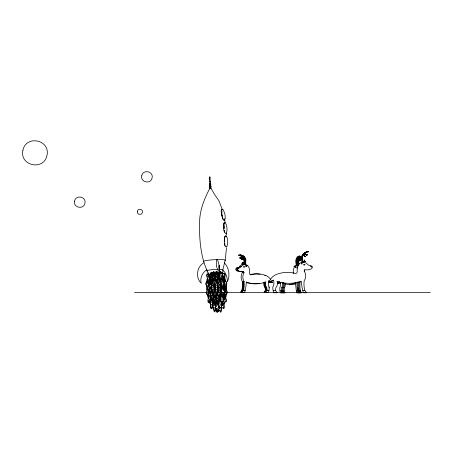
<?xml version="1.0" encoding="UTF-8"?>
<svg xmlns="http://www.w3.org/2000/svg" width="453" height="453" viewBox="0 0 453 453"><rect width="100%" height="100%" fill="white"/><g stroke="black" fill="none" stroke-linecap="round" stroke-linejoin="round"><path stroke-width="0.68" d="M222.559 305.707L222.587 301.8L226.166 296.602L225.605 295.322M222.616 298.544L222.633 295.945L212.202 272.219M223.992 288.159L224.042 281.8L218.606 276.517M217.225 259.58L216.551 259.586L216.438 267.191L216.761 267.179M225.152 232.706L224.643 232.757C223.657 229.58 222.87 225.764 224.28 222.638L224.756 222.638M224.218 228.623L224.122 224.92L223.606 224.965M245.288 261.024L245.147 264.512L245.668 264.609L245.866 259.728L245.277 259.631A5.657 4.983 -79.4 0 0 245.152 258.957M209.671 299.422L209.513 302.751L222.904 286.602L223.035 283.94M223.159 281.273L223.414 275.945M208.301 300.271L208.199 302.349L223.471 301.415L223.816 294.478M208.369 298.884L208.437 297.496M224.025 290.322L224.852 273.68L222.768 273.81M216.302 273.703L216.364 272.61L218.669 272.61L218.414 273.708M221.336 210.458A5.623 1.416 78.3 0 1 221.511 209.716L221.794 209.32L221.387 209.665L221.149 211.443L221.676 215.537L222.944 219.156L223.448 219.048M224.212 220.175L224.716 220.073C225.911 216.602 224.83 211.987 222.548 209.139M297.615 264.728L297.898 260.605A5.572 3.431 -83.6 0 1 301.545 256.109L301.783 256.121M298.527 264.139L298.623 262.763M304.382 260.062L304.371 260.169A1.84 1.812 -6.1 0 1 303.708 261.591L303.697 261.483A1.84 1.812 -6.1 0 0 304.371 260.079L304.382 260.186A1.84 1.84 0 0 1 303.697 261.591L303.708 261.483A1.84 1.84 0 0 0 304.382 260.062L304.382 261.511M226.472 248.153L225.237 260.169L222.808 269.795L222.927 271.959M208.493 295.667L207.87 301.29L210.622 303.521M208.646 294.263L209.348 287.938M209.813 283.72L210.277 279.507M210.435 278.097L211.053 272.474M213.437 271.222L209.864 303.555L211.591 304.71M212.553 306.285L216.438 271.143M219.263 275.333L215.537 309.071L215.005 307.853M219.495 273.227L219.654 271.817M218.98 305.86L218.357 311.483L216.63 309.331M219.133 304.456L219.603 300.237M219.756 298.833L221.698 281.262M221.851 279.858L222.474 274.235L220.311 271.545M221.528 307.774L221.064 311.987L218.318 309.761M224.558 280.362L225.175 274.739L221.879 272.066M225.526 236.2L225.016 236.217L224.711 236.942L224.258 240.651L224.648 244.818L224.937 245.86L225.452 245.843M245.668 264.609L244.869 264.122A15.736 13.867 -79.4 0 0 244.994 259.846A4.009 3.533 -79.4 0 0 244.416 258.074M217.434 273.686L217.599 272.587M244.796 264.507L244.869 264.122M243.425 257.066A1.002 0.883 -79.4 0 1 243.731 257.933A1.869 1.648 -79.4 0 1 242.44 259.597L242.961 259.699A3.228 2.843 -79.4 0 0 244.846 258.034A4.009 3.533 -79.4 0 1 245.515 259.948A15.736 13.867 -79.4 0 1 245.384 264.224L245.322 264.609A10.713 9.394 -79.4 0 1 243.187 263.94L242.655 263.844A10.713 9.394 -79.4 0 0 244.433 264.439M223.589 296.568L224.586 291.33L218.38 277.225M207.989 293.136L207.48 295.798L222.757 294.858L223.267 292.202M224.161 287.547L225.056 282.893M225.317 281.568L225.571 280.237M206.596 292.366L206.302 293.725L214.705 301.896M222.463 302.021L221.132 308.142L215.696 302.853M223.499 297.264L226.749 282.304L224.275 279.903M269.654 281.262A20.538 18.165 90 0 0 268.748 280.894L268.504 281.964A6.365 5.629 -90 0 0 269.246 287.179A16.574 14.666 -90 0 1 269.059 289.818L268.504 292.395L264.105 292.395A4.819 4.264 90 0 1 265.35 290.441A3.092 2.735 -90 0 1 265.662 290.333M220.792 304.229L221.109 302.864L214.677 271.845M226.257 233.606C227.565 230.198 227.23 225.532 225.147 222.514L224.28 222.638L224.105 223.159M210.028 188.499L210.979 188.386L209.745 176.976L209.28 177.168M207.248 289.105L206.149 292.462L208.137 295.996M207.91 287.089L209.014 283.725M210.113 280.367L210.996 277.678M216.075 271.324L207.701 296.862L209.337 299.105M209.875 302.106L219.133 273.884M224.909 280.515L225.351 279.173L222.078 274.688M215.826 308.601L214.722 311.958L213.352 307.53M216.483 306.585L218.907 299.19M219.348 297.848L224.201 283.063L222.633 278M218.306 309.778L217.429 312.468L215.77 309.524M225.362 288.272L226.902 283.567L222.259 275.333M207.485 285.135L206.557 287.604L221.387 302.021L222.315 299.546M223.476 296.46L225.566 290.9M226.03 289.66L226.494 288.425L225.503 287.462M226.896 246.613C227.989 243.233 228.176 238.924 226.257 235.837L225.883 235.832M210.033 187.859C204.235 198.975 199.439 210.594 199.586 223.42C199.275 239.461 200.617 255.945 207.1 270.803M207.231 281.081L205.758 284.195L206.885 286.76M219.943 307.406L217.887 311.766L216.477 308.561M221.704 303.669L222.587 301.8L220.588 312.27L219.745 310.35M223.471 299.931L227.293 291.84L225.317 287.349M217.604 311.052L216.93 312.242L216.5 310.175M221.67 303.895L223.697 300.322L222.553 294.807M208.471 277.117L206.879 279.427L219.009 307.004L220.6 304.693M224.337 220.232L224.62 219.835L224.999 221.789M207.134 281.307L205.798 282.921L206.806 286.211M208.029 280.231L210.707 276.998M212.049 275.384L213.386 273.771M207.916 295.735L221.313 279.586L222.587 279.824M225.549 288.34L226.438 287.264L225.905 286.041M225.469 295.265L227.253 293.108L222.213 276.653M224.586 238.046A5.623 1.438 88.3 0 1 225.13 236.29L225.481 235.922M208.674 273.386L206.647 275.209L207.508 279.342M217.27 309.008L214.224 311.738L213.369 307.604M221.33 305.373L226.404 300.826L225.26 295.311M203.85 262.774C196.715 266.743 195.277 277.615 201.206 283.255C199.807 278.136 202.287 272.253 207.004 269.778M217.61 308.006L215.985 309.042L208.408 272.508M221.398 305.594L223.018 304.558M210.294 273.346L210.758 273.187L211.166 274.235M298.012 282.474L299.065 282.185A21.648 13.386 -90 0 0 299.433 290.968A4.751 2.939 -90 0 1 300.294 292.893M225.147 222.514L223.98 223.086M222.474 209.592L222.978 209.49M221.206 210.407L221.71 210.305L221.891 209.563L221.511 209.716M221.387 214.099L221.891 213.992L221.71 212.599M221.676 215.537L222.18 215.43L222.423 216.353M224.677 219.037L225.175 218.935M223.839 220.203L224.716 220.073M210.351 183.669C212.146 182.893 208.052 183.193 209.977 183.691M210.464 185.345C212.791 184.496 207.599 184.609 209.982 185.373M238.782 255.175L239.637 255.062A5.657 4.983 79.4 0 1 243.029 256.636M241.84 257.049A1.002 0.883 79.4 0 1 242.389 258.034A1.869 1.648 79.4 0 1 241.234 259.699L241.755 259.597A1.869 1.648 79.4 0 0 242.91 257.933A1.002 0.883 79.4 0 0 242.27 256.913A1.767 1.557 79.4 0 1 240.175 257.853L239.654 257.95A1.308 1.155 79.4 0 0 241.268 256.743L241.789 256.641A3.245 2.86 79.4 0 0 239.558 255.096L239.303 255.079M242.984 258.034L243.504 257.933A4.009 3.533 79.4 0 1 244.331 259.846A15.736 13.867 79.4 0 1 244.552 264.122L244.529 264.512L244.552 264.133L244.02 264.218A15.736 13.867 79.4 0 0 243.81 259.948A4.009 3.533 79.4 0 0 243.085 258.17M244.144 259.728L244.665 259.631L244.863 264.512M243.81 259.948L244.331 259.846M242.768 262.706L242.865 263.912L242.338 264.008L242.236 262.802L242.768 262.706A1.67 1.444 69.9 0 0 243.408 263.98L241.8 263.935L245.384 264.224M297.327 265.413L297.276 265.045L297.332 265.413A10.561 6.574 83.7 0 0 298.804 264.756L296.415 265.13L296.234 265.509L295.9 260.702A5.572 3.431 83.6 0 1 298.929 256.2L299.354 256.228L298.986 256.228A3.199 1.971 83.6 0 0 297.598 257.757A1.291 0.798 83.6 0 0 298.827 258.952L299.688 258.856A1.291 0.798 83.6 0 1 298.459 257.661L297.598 257.757M298.063 264.892L298.804 264.756M219.484 307.689L221.511 307.394L221.245 301.794M211.528 273.029L215.05 272.666M210.413 187.185C213.386 186.194 207.281 186.296 210.028 187.197M209.79 178.006L209.864 178.748M299.161 256.217L299.79 256.109A5.572 3.431 83.6 0 0 298.227 256.84M297.904 260.673A1.846 1.138 83.6 0 1 296.947 259.031L297.814 258.935A1.846 1.138 83.6 0 0 298.77 260.577L297.904 260.673A3.182 1.959 83.6 0 1 296.539 259.031A3.947 2.435 83.6 0 0 296.154 260.917A15.51 9.553 83.6 0 0 296.409 265.13L296.466 265.481A10.561 6.574 83.7 0 0 297.944 264.852M296.154 260.917L297.021 260.82A3.947 2.435 83.6 0 1 297.128 259.824M297.411 263.731L298.267 263.635L298.431 264.824L297.202 264.988A1.648 1.025 77.2 0 0 297.411 263.731L297.576 264.92M223.754 223.878L224.263 223.833M223.561 226.268L224.071 226.223M223.612 227.7L224.122 227.649M223.986 230.549L224.501 230.503M224.292 231.777L224.801 231.726M226.047 233.204L226.557 233.153M300.022 256.121L299.852 256.132A3.199 1.971 83.6 0 0 298.459 257.661M302.638 256.217L302.462 256.228A3.199 1.971 -83.6 0 0 300.866 257.757L299.999 257.661A3.199 1.971 -83.6 0 1 301.596 256.132L302.406 256.2A5.572 3.431 -83.6 0 0 301.143 256.63M208.261 274.031L206.874 274.116L207.253 276.851M209.648 273.946L213.12 273.731M216.591 273.516L222.146 273.176L223.301 281.387M206.976 288.131L222.253 287.191L226.075 287.904M224.79 302.004L226.177 301.919L223.969 286.177M242.717 256.641A1.308 1.155 -79.4 0 1 241.002 257.853L241.523 257.95A1.308 1.155 -79.4 0 0 243.238 256.743L242.717 256.641A3.245 2.86 -79.4 0 0 240.611 255.096L240.079 255.09L240.69 255.062A5.657 4.983 -79.4 0 1 244.688 257.706M240.356 255.079L241.211 255.164A5.657 4.983 -79.4 0 1 245.798 259.728L245.866 259.728M226.115 236.245L226.63 236.228M224.473 237.972L224.982 237.955M224.428 243.538L224.943 243.527M224.648 244.818L225.158 244.801M226.03 246.998L226.545 246.987L226.172 246.976M213.408 308.029L210.707 308.063L210.509 303.855M219.49 307.955L224.212 307.904L223.986 303M305.333 253.403A1.444 1.438 0 0 0 307.406 254.739L307.406 254.846A1.444 1.438 0 0 1 305.333 253.51L305.333 253.403A3.573 3.562 0 0 1 308.034 251.698L308.697 251.692L307.932 251.664A6.229 6.206 0 0 0 301.992 256.692L301.908 262.174L302.332 262.174L302.287 261.641L305.056 261.438A11.801 11.755 5.6 0 1 302.791 262.1M301.908 256.8L301.992 256.8A6.229 6.206 0 0 1 307.932 251.772L308.697 251.8L308.034 251.806A3.573 3.562 0 0 0 305.333 253.51M244.665 259.631L244.597 259.631A5.657 4.983 79.4 0 0 244.167 258.312M298.765 260.702L298.81 260.702A5.572 3.431 -83.6 0 1 298.963 260.039M245.758 266.205L246.302 266.205A3.884 1.812 -90 0 0 247.332 265.271L245.758 265.271L245.758 266.205A3.884 1.812 90 0 0 246.794 265.271M240.979 271.574A9.807 8.675 90 0 1 236.676 270.73A1.535 1.353 -90 0 1 235.905 269.042L235.979 268.765A1.535 1.353 -90 0 1 236.676 267.938L237.253 267.921A4.19 3.703 -90 0 0 239.733 266.387L241.449 266.387A5.017 4.434 -90 0 1 248.986 267.598A10.249 9.066 -90 0 1 249.614 272.933A1.801 1.591 -90 0 0 250.786 274.909L251.743 274.62A28.052 24.819 90 0 1 265.917 275.554A11.988 10.6 90 0 1 270.786 279.631M295.611 267.083L295.985 267.083L295.985 266.166L293.889 266.166A3.828 3.007 -90 0 0 295.611 267.083L295.611 266.166M236.676 267.938L238.969 267.921A4.19 3.703 90 0 0 241.449 266.387M236.676 270.73L238.391 270.73A9.807 8.675 -90 0 0 243.561 271.443L244.037 272.689A7.775 6.88 -90 0 0 244.037 281.523A21.965 19.434 90 0 1 243.499 290.441A4.819 4.264 90 0 0 242.253 292.395M242.423 271.443L243.561 271.443M241.851 271.443L242.321 272.689L244.037 272.689M264.773 275.554L265.917 275.554M265.82 292.395A4.819 4.264 -90 0 1 267.066 290.441A7.31 6.467 -90 0 0 266.494 287.179A4.921 4.354 -90 0 1 265.82 281.964A33.964 30.045 90 0 1 246.33 281.964A44.258 39.151 90 0 1 245.294 289.835L244.677 292.395L240.537 292.395A4.819 4.264 90 0 1 241.783 290.441A21.965 19.434 90 0 0 242.321 281.523L244.037 281.523M300.265 281.528A7.661 4.74 -90 0 1 300.011 282.185L297.168 282.185A21.648 13.386 -90 0 0 297.542 290.968A4.751 2.939 90 0 1 298.397 292.893M268.459 282.111A5.436 4.807 -90 0 0 270.537 282.678L272.247 282.678A11.988 10.6 90 0 0 271.613 281.092M282.162 292.893A4.751 2.939 -90 0 0 281.302 290.968A7.203 4.456 -90 0 1 281.698 287.757A4.847 3.001 -90 0 0 282.162 282.615L283.108 282.615M280.577 283.318L277.734 283.318A11.812 7.305 90 0 1 278.17 281.76M263.957 282.395A4.921 4.354 -90 0 0 264.784 287.179L265.35 287.179A7.31 6.467 -90 0 1 265.922 290.441A4.819 4.264 -90 0 0 264.677 292.395M265.248 281.964A4.921 4.354 -90 0 0 265.922 287.179L266.494 287.179M268.68 287.179L269.246 287.179M281.698 287.757L282.644 287.757A4.847 3.001 -90 0 0 283.21 283.04M284.059 292.893A4.751 2.939 -90 0 0 283.199 290.968A7.203 4.456 -90 0 1 283.589 287.757L284.541 287.757A4.847 3.001 -90 0 0 285.237 283.929M244.592 290.441L245.158 290.441A1.784 1.58 -90 0 0 243.499 290.441L242.927 290.441A4.819 4.264 -90 0 0 241.681 292.395M134.558 292.638L430.35 292.638M214.784 307.893L212.774 307.83L211.098 272.106M209.784 188.471L209.745 176.976L210.334 177.265M240.877 255.175L241.132 255.192A3.245 2.86 -79.4 0 1 243.238 256.743M310.492 265.826L311.211 265.849A1.687 1.687 0 0 1 311.211 268.923A10.804 10.804 0 0 1 304.767 269.705L304.178 271.075A8.562 8.562 0 0 1 304.178 280.809A24.196 24.196 0 0 0 304.852 290.628A5.311 5.311 0 0 1 306.404 292.78L303.385 292.78L302.61 289.96A48.748 48.748 0 0 1 301.324 281.296A37.412 37.412 0 0 1 277.055 281.296A5.419 5.419 0 0 1 276.217 287.038A8.052 8.052 0 0 0 275.503 290.628A5.311 5.311 0 0 1 277.055 292.78L273.714 292.78L273.017 289.948A18.256 18.256 0 0 1 272.785 287.038A7.01 7.01 0 0 0 273.714 281.296L273.408 280.113A22.622 22.622 0 0 0 269.054 282.077A13.199 13.199 0 0 1 276.936 274.229A30.9 30.9 0 0 1 294.586 273.204L295.775 273.521A1.982 1.982 0 0 0 297.236 271.347A11.291 11.291 0 0 1 298.017 265.469A5.521 5.521 0 0 1 307.406 264.139A4.615 4.615 0 0 0 310.492 265.826A1.506 1.506 0 0 0 312.168 267.066L312.077 266.755M300.18 258.414A0.991 0.612 -83.6 0 0 300.039 259.031A1.846 1.138 -83.6 0 0 300.769 260.673L299.903 260.577A1.846 1.138 -83.6 0 1 299.173 258.935A0.991 0.612 -83.6 0 1 299.66 257.927A1.738 1.07 -83.6 0 0 301.064 258.856L301.93 258.952A1.291 0.798 -83.6 0 1 300.866 257.757M299.173 258.935L300.039 259.031M297.802 264.654A15.51 9.553 -83.6 0 1 298.119 260.82L298.986 260.917A3.947 2.435 -83.6 0 1 299.291 259.762M299.852 263.714L298.991 263.618A1.648 1.042 -90 0 1 298.895 264.326M243.731 257.933L244.252 258.034A1.869 1.648 -79.4 0 1 242.961 259.699M244.994 259.846L245.515 259.948M243.193 262.689L243.72 262.785A1.67 1.467 -90 0 0 244.258 264.076L243.193 263.912L243.193 262.689A1.67 1.467 -90 0 0 243.725 263.98L243.72 262.785M225.854 295.577L222.027 294.869L207.197 280.452M244.042 281.743L242.893 281.523A21.965 19.434 90 0 1 242.355 290.441A4.819 4.264 -90 0 0 241.109 292.395M223.912 219.75L224.343 220.096M225.532 233.374L225.905 233.68M216.132 274.116L217.616 275.554M222.848 307.683L223.839 308.646L223.941 295.22L224.563 299.971M224.269 262.768C229.071 267.638 230.305 275.69 227.338 281.828C227.491 277.695 226.138 273.374 223.204 270.384M214.994 274.178L213.748 272.763L214.292 276.806M210.317 187.219L214.892 194.949L218.952 200.77L222.185 209.36M217.689 260.135L219.218 265.611L219.716 271.874M217.157 268.102L217.497 268.805M221.347 275.673L220.005 272.621L206.608 288.771L207.95 291.817M222.689 278.72L225.368 284.824M216.409 272.74L217.819 275.945M208.55 273.872L220.679 301.443M208.012 289.325L209.428 292.53M211.398 297.021L212.808 300.226M213.657 302.151L215.628 306.636M220.6 271.381L221.007 272.7M213.454 307.944L213.856 309.257M217.819 269.66L218.12 270.656M222.921 282.899L222.038 279.575L206.761 280.515L207.65 283.838M223.81 286.217L225.577 292.859M225.934 294.19L226.29 295.515M212.548 272.887L213.057 275.028M224.36 302.145L224.643 303.521M217.695 271.37L220.696 285.843M220.979 287.225L222.27 293.425M211.398 272.151L218.403 305.928M208.08 282.1L208.935 286.234M210.22 292.44L210.651 294.507M211.511 298.64L212.797 304.846M221.891 213.992L222.18 215.43M221.715 215.175L221.511 214.15A5.623 1.416 78.3 0 1 221.336 212.751M298.329 291.217L298.289 290.968A1.755 1.087 -90 0 1 299.433 290.968L300.384 290.968A4.751 2.939 -90 0 1 301.239 292.893L296.726 292.893L296.302 290.373A43.618 26.97 -90 0 1 295.588 282.615A33.471 20.702 90 0 1 282.162 282.615M296.477 265.509L296.409 265.13L297.276 265.033A15.51 9.553 83.6 0 1 297.021 260.82M207.446 278.221L207.638 279.592M223.318 290.475L222.961 287.768L208.131 273.352L208.573 276.743M221.54 276.041L221.817 278.51L212.338 307.411L212.061 304.937M226.24 233.544L226.387 234.926M222.412 272.202L223.369 281.347M223.884 286.273L224.552 292.604L211.155 308.753L210.639 303.827M223.839 228.81L223.731 227.774A5.623 1.365 84.7 0 1 223.873 223.958M296.908 262.666L297.049 264.728M207.163 270.798L207.281 272.961M221.97 211.347L222.032 212.582M219.835 271.67L219.898 273.068M219.999 275.175L221.149 299.693M216.942 271.743L218.618 307.474M213.873 271.896L215.549 307.627M209.195 275.837L209.524 282.842M209.722 287.043L209.92 291.245M210.118 295.452L210.345 300.356M244.173 260.424L244.314 263.912M218.856 265.622L219.275 280.011L219.252 274.473M224.399 241.777L224.371 240.73A5.623 1.438 88.3 0 1 224.428 239.314M219.218 265.611L219.224 267.666M305.526 256.658L305.526 256.766A3.556 3.539 0 0 1 303.267 254.931L303.267 254.824A3.556 3.539 0 0 0 305.526 256.658A2.061 2.055 0 0 1 304.003 254.824A1.104 1.104 0 0 1 304.75 253.703A1.942 1.937 0 0 0 307.406 254.739M304.75 253.703L304.75 253.81A1.104 1.104 0 0 0 304.003 254.931A2.061 2.055 0 0 0 305.526 256.766M302.344 262.174A11.801 11.755 -5.7 0 0 305.056 261.438L302.287 261.749A17.333 17.271 0 0 1 302.332 257.044L302.332 256.936A17.333 17.271 0 0 0 302.276 261.641L302.332 262.145C301.675 260.769 309.15 261.579 302.276 261.641L302.332 262.038A11.801 11.755 -5.7 0 0 305.045 261.33A11.801 11.755 5.6 0 1 302.344 262.066M246.302 265.271L246.302 266.205M203.618 261.557A10.866 1.166 -3.2 0 1 215.215 259.654A10.866 1.166 -3.2 0 1 224.994 260.543M224.411 231.851A5.623 1.365 84.7 0 1 224.11 230.622M225.396 246.681A5.623 1.438 88.3 0 1 225.056 245.939M224.762 244.892A5.623 1.438 88.3 0 1 224.541 243.618M223.533 219.903A5.623 1.416 78.3 0 1 222.168 216.976M207.751 271.024A7.877 0.844 -3.2 0 1 209.405 270.011A7.877 0.844 -3.2 0 1 217.967 269.348M219.75 269.359A7.877 0.844 -3.2 0 1 222.661 270.067M295.985 267.083A3.828 3.007 90 0 1 294.263 266.166M299.688 258.856A1.738 1.07 83.6 0 1 298.329 258.34M296.947 259.031A0.991 0.612 83.6 0 1 297.293 258.023A1.738 1.07 83.6 0 0 298.827 258.952M297.814 258.935A0.991 0.612 83.6 0 1 297.842 258.414M298.77 260.577A3.182 1.959 83.6 0 1 297.876 259.824M298.267 263.635A1.648 1.025 77.2 0 1 298.244 264.433M301.064 258.856A1.291 0.798 -83.6 0 1 299.999 257.661M298.119 260.82A3.947 2.435 -83.6 0 1 298.765 258.935A3.182 1.959 -83.6 0 0 299.903 260.577M301.93 258.952A1.738 1.07 -83.6 0 1 300.571 258.238M300.769 260.673A3.182 1.959 -83.6 0 1 300.079 260.067M299.897 259.762A3.182 1.959 -83.6 0 1 299.682 259.229M298.669 264.365A15.51 9.553 -83.6 0 1 298.986 260.917M298.334 265.26A10.561 6.574 -83.5 0 1 298.068 265.345M298.165 266.154A4.943 3.058 -90 0 0 293.759 268.459A10.102 6.246 -90 0 0 293.323 273.714M279.784 282.111A5.357 3.313 -90 0 1 277.734 283.318A20.238 12.514 -90 0 1 279.728 281.794M280.311 282.615A6.274 3.879 -90 0 1 279.801 287.757A16.336 10.102 -90 0 0 279.926 290.356L280.311 292.893L285.005 292.893A4.751 2.939 -90 0 0 284.15 290.968A7.203 4.456 -90 0 1 284.541 287.757M279.999 290.968A3.046 1.886 -90 0 1 281.302 290.968L282.253 290.968A4.751 2.939 90 0 1 283.108 292.893M298.119 282.185A21.648 13.386 90 0 0 298.487 290.968A4.751 2.939 90 0 1 299.348 292.893M304.19 271.217A1.512 0.934 -90 0 0 304.433 269.886A1.348 0.832 -90 0 1 304.223 269.886M298.306 290.82A1.755 1.087 -90 0 1 298.487 290.968L297.542 290.968A1.755 1.087 -90 0 0 296.392 290.968M300.011 282.185A21.648 13.386 90 0 0 300.384 290.968A1.755 1.087 -90 0 0 300.107 290.769M298.074 289.524A43.618 26.97 90 0 1 297.864 287.814M296.239 283.618A33.471 20.702 -90 0 1 289.444 284.224M281.998 290.911A3.046 1.886 90 0 1 283.199 290.968L284.15 290.968A3.046 1.886 -90 0 0 283.827 290.826M284.241 283.482A4.847 3.001 -90 0 1 283.589 287.757M282.644 287.757A7.203 4.456 -90 0 0 282.253 290.968A3.046 1.886 90 0 0 282.038 290.866M297.428 267.468A0.668 0.413 -90 0 0 296.834 267.746A0.668 0.413 -90 0 0 297.428 268.017M241.494 255.905A5.657 4.983 79.4 0 0 239.116 255.164L238.505 255.186L239.037 255.192A3.245 2.86 79.4 0 1 241.268 256.743M241.789 256.641A1.308 1.155 79.4 0 1 240.175 257.853M241.749 257.01A1.767 1.557 79.4 0 1 239.654 257.95M242.791 258.42A3.228 2.843 79.4 0 1 241.234 259.699M243.504 257.933A3.228 2.843 79.4 0 1 241.755 259.597M243.465 257.145A5.657 4.983 79.4 0 1 243.844 257.706M242.876 264.076A1.67 1.444 69.9 0 1 242.236 262.802M244.343 264.478A10.713 9.4 79.7 0 1 242.327 263.839M243.991 264.603A10.713 9.4 79.7 0 1 241.8 263.935M241.523 257.95A1.767 1.557 -79.4 0 0 243.691 257.01A1.002 0.883 -79.4 0 1 244.252 258.034M243.074 257.134A1.767 1.557 -79.4 0 1 241.002 257.853M243.974 258.504A3.228 2.843 -79.4 0 1 242.44 259.597M242.321 281.523A7.775 6.88 -90 0 1 242.321 272.689M236.217 269.037A1.365 1.206 -90 0 1 235.911 269.031L237.621 269.042A1.365 1.206 -90 0 0 238.969 267.921L238.391 267.938A1.535 1.353 -90 0 0 238.391 270.73M239.733 266.387A5.017 4.434 -90 0 1 243.046 264.529M250.028 274.62A28.052 24.819 90 0 1 260.033 274.291M270.254 282.496A20.538 18.165 90 0 1 270.537 282.678M269.858 281.913A5.436 4.807 -90 0 0 272.247 282.678A20.538 18.165 90 0 0 270.248 281.534M269.269 281.449A5.436 4.807 -90 0 1 268.748 280.894M268.957 290.441A3.092 2.735 -90 0 0 267.066 290.441L266.494 290.441A4.819 4.264 -90 0 0 265.248 292.395M243.465 281.523A21.965 19.434 90 0 1 242.927 290.441A1.784 1.58 -90 0 1 243.187 290.294M243.04 290.18A1.784 1.58 -90 0 0 242.355 290.441L241.783 290.441A1.784 1.58 -90 0 1 242.185 290.237M265.35 287.179A4.921 4.354 -90 0 1 264.677 281.964M259.303 283.34A33.964 30.045 90 0 1 246.194 282.525M264.784 287.179A7.31 6.467 90 0 1 265.35 290.441L265.922 290.441A3.092 2.735 -90 0 1 266.545 290.271M265.922 287.179A7.31 6.467 -90 0 1 266.494 290.441A3.092 2.735 -90 0 1 266.647 290.379M302.332 257.044A4.411 4.4 0 0 1 303.267 254.931M307.406 254.846A1.942 1.937 0 0 1 304.75 253.81M273.408 280.113A5.985 5.985 0 0 1 269.054 282.077M273.148 290.628A3.403 3.403 0 0 1 275.503 290.628M302.78 290.628A1.965 1.965 0 0 1 304.852 290.628M22.888 150.441C19.53 166.087 44.139 170.985 47.021 155.237C50.379 139.592 25.77 134.694 22.888 150.441M74.564 201.143C72.95 207.763 83.896 209.943 84.938 203.204C86.551 196.585 75.606 194.405 74.564 201.143M137.316 211.319C136.512 214.626 141.982 215.719 142.508 212.349C143.312 209.037 137.842 207.95 137.316 211.319M141.738 175.798C140.124 182.417 151.07 184.597 152.112 177.859C153.726 171.24 142.78 169.06 141.738 175.798M209.428 181.653L210.628 181.642L209.445 181.636M302.038 262.904L301.364 262.904L301.364 263.935L302.038 263.935L302.038 262.904M244.524 266.874A0.679 0.6 -90 0 0 243.442 266.874A0.679 0.6 -90 0 0 244.524 266.874M304.92 264.671A0.747 0.747 0 0 0 303.572 264.671A0.747 0.747 0 0 0 304.92 264.671"/></g></svg>
